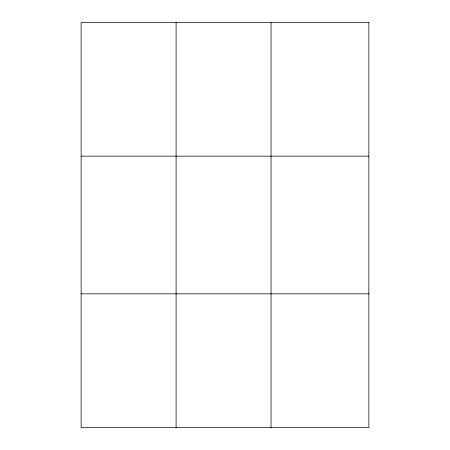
<?xml version="1.0" encoding="UTF-8"?>
<svg xmlns="http://www.w3.org/2000/svg" width="450" height="450" viewBox="0 0 450 450"><rect width="100%" height="100%" fill="white"/><g stroke="black" fill="none" stroke-linecap="round" stroke-linejoin="round"><path stroke-width="0.67" d="M176.085 427.5L176.085 22.5M271.035 427.5L271.035 22.5M81.135 156.15L368.865 156.15M81.135 293.85L368.865 293.85M368.865 22.5L81.135 22.5L81.135 427.5L368.865 427.5L368.865 22.5"/></g></svg>
